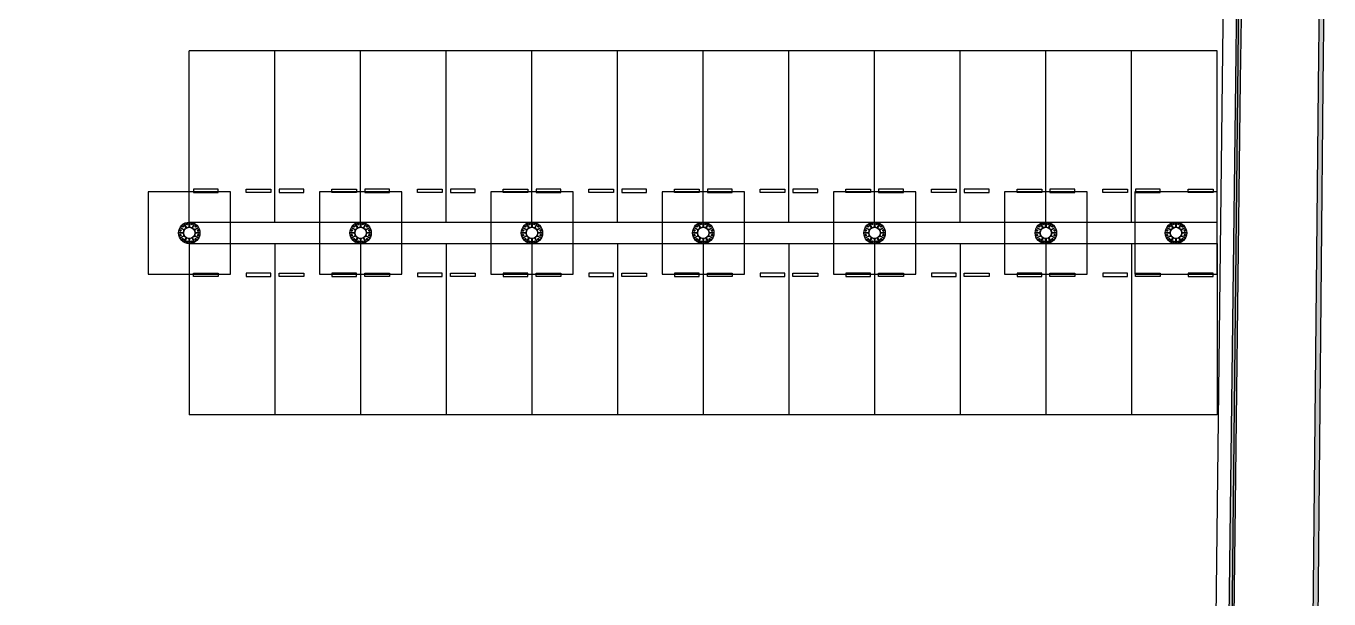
# Model space of a CAD drawing. Header units: millimetres. Extents: x 10297564 to 11610295, y -9287743 to -8409454.
# Drawn here: x 10439877 to 10479425, y -8892861 to -8875463 of the extents above; entities that cross this region are included whole.
import ezdxf

# ---------------------------------------------------------------- set-up
doc = ezdxf.new("R2010")
doc.units = ezdxf.units.MM
doc.header["$LTSCALE"] = 100
doc.layers.add('E-BACK', color=8, linetype='Continuous')

# ---------------------------------------------------------------- blocks, each defined once
blk = doc.blocks.new('ANCHOR_BOLT-PLAN-M24')
at = {"layer": 'E-BACK'}
for p, q in [((-26, 0), (26, 0)), ((-20, -4), (-18, 3)), ((0, 21), (-18, 10)), ((-18, 10), (-18, -10)), ((-13, 16), (-15, 12)), ((-13, 16), (-6, 17)), ((0, 26), (0, -26)), ((18, 10), (0, 21)), ((7, 20), (3, 19)), ((7, 20), (12, 14)), ((18, -10), (18, 10)), ((20, 4), (18, 7)), ((20, 4), (18, -3)), ((-20, -4), (-18, -7)), ((-18, -10), (0, -21)), ((-7, -20), (-12, -14)), ((-7, -20), (-3, -19)), ((0, -21), (18, -10)), ((13, -16), (6, -17)), ((13, -16), (15, -12))]:
    blk.add_line(p, q, dxfattribs=at)
for radius in [22, 12]:
    blk.add_circle((0, 0), radius, dxfattribs=at)
blk = doc.blocks.new('Arrow_Circle')
blk.add_circle((0, 0), 1)

msp = doc.modelspace()

# ---------------------------------------------------------------- hatches: boundary and pattern name
at = {"layer": 'E-BACK'}
h = msp.add_hatch(color=256, dxfattribs=at)
h.dxf.hatch_style = 1
h.paths.add_polyline_path([(10418572.2, -8914625.2), (10416959.7, -8912616.9), (10417001.9, -8912461.9), (10451613.7, -8912395.1), (10470592, -8912374.1), (10476259.3, -8906553.1), (10476399.4, -8893426), (10476594.8, -8877103.4), (10476805.5, -8860934.7), (10468592, -8853118.2), (10448878, -8853111.4), (10445253.4, -8853037.1), (10445273, -8852913), (10447039.7, -8850898.9), (10447512.2, -8850594.9), (10447809.8, -8850575.3), (10468934, -8850621.4), (10470601, -8850730.4), (10472146.4, -8851157.4), (10473722.2, -8851858.4), (10475254.8, -8852934.4), (10476987.6, -8854677.7), (10478304.7, -8856815.2), (10478993.6, -8858399.6), (10479425.1, -8860899), (10479244.2, -8877289.2), (10479083, -8893505.7), (10478929.7, -8906569.4), (10478754.5, -8908493), (10478149.5, -8910459.3), (10477095.7, -8912116), (10475634.7, -8913426.6), (10474291.3, -8914218.2), (10472878.5, -8914676.3), (10471873.1, -8914800.4), (10451463.6, -8914929.9), (10419302.2, -8914945.6), (10418810.5, -8914769)])
h.paths.add_polyline_path([(10418672.4, -8914510.5), (10417147.8, -8912611.6), (10451613.9, -8912545.1), (10470655.4, -8912524.1), (10476408.7, -8906614.7), (10476549.4, -8893427.7), (10476744.8, -8877105.2), (10476956.3, -8860871.2), (10468651.9, -8852968.2), (10448879.6, -8852961.4), (10445491, -8852891.9), (10447138.5, -8851013.6), (10447560.7, -8850742), (10447814.6, -8850725.3), (10468928.9, -8850771.4), (10470575.8, -8850879), (10472095.7, -8851299), (10473647.9, -8851989.5), (10475157.7, -8853049.6), (10476869, -8854771.2), (10478171.4, -8856884.8), (10478848.9, -8858442.8), (10479274.9, -8860911), (10479094.2, -8877287.7), (10478933.1, -8893504.1), (10478779.8, -8906561.7), (10478606.5, -8908463.8), (10478012.1, -8910395.9), (10476980.2, -8912018.1), (10475545.7, -8913305), (10474229.4, -8914080.6), (10472845.9, -8914529.2), (10471863.4, -8914650.5), (10451463.1, -8914779.9), (10419328.3, -8914795.6), (10418875.3, -8914632.8)], flags=16)

# ---------------------------------------------------------------- linework, layer by layer
for p, q in [((10476832.5, -8860880.6), (10476336.4, -8906458.5)), ((10476594.8, -8877103.4), (10476805.5, -8860934.7)), ((10476744.8, -8877105.2), (10476956.3, -8860871.2)), ((10479274.9, -8860911), (10479094.2, -8877287.7)), ((10479425.1, -8860899), (10479244.2, -8877289.2)), ((10476194.8, -8877098.4), (10476403.2, -8861104.1)), ((10475999.4, -8893421.5), (10476194.8, -8877098.4)), ((10476399.4, -8893426), (10476594.8, -8877103.4)), ((10476549.4, -8893427.7), (10476744.8, -8877105.2)), ((10479094.2, -8877287.7), (10478933.1, -8893504.1)), ((10479244.2, -8877289.2), (10479083, -8893505.7))]:
    msp.add_line(p, q, dxfattribs=at)
at = {"layer": 'E-BACK', "linetype": 'ByBlock', "ltscale": 1.8}
for p, q in [((10447431.9, -8876218.1), (10444831.9, -8876218.1)), ((10444831.9, -8881418.1), (10444831.9, -8876218.1)), ((10450031.9, -8876218.1), (10447431.9, -8876218.1)), ((10447431.9, -8881418.1), (10447431.9, -8876218.1)), ((10447431.9, -8881418.1), (10447431.9, -8876218.1)), ((10452631.9, -8876218.1), (10450031.9, -8876218.1)), ((10450031.9, -8881418.1), (10450031.9, -8876218.1)), ((10450031.9, -8881418.1), (10450031.9, -8876218.1)), ((10455231.9, -8876218.1), (10452631.9, -8876218.1)), ((10452631.9, -8881418.1), (10452631.9, -8876218.1)), ((10452631.9, -8881418.1), (10452631.9, -8876218.1)), ((10457831.9, -8876218.1), (10455231.9, -8876218.1)), ((10455231.9, -8881418.1), (10455231.9, -8876218.1)), ((10455231.9, -8881418.1), (10455231.9, -8876218.1)), ((10460431.9, -8876218.1), (10457831.9, -8876218.1)), ((10457831.9, -8881418.1), (10457831.9, -8876218.1)), ((10457831.9, -8881418.1), (10457831.9, -8876218.1)), ((10463031.9, -8876218.1), (10460431.9, -8876218.1)), ((10460431.9, -8881418.1), (10460431.9, -8876218.1)), ((10460431.9, -8881418.1), (10460431.9, -8876218.1)), ((10465631.9, -8876218.1), (10463031.9, -8876218.1)), ((10463031.9, -8881418.1), (10463031.9, -8876218.1)), ((10463031.9, -8881418.1), (10463031.9, -8876218.1)), ((10468231.9, -8876218.1), (10465631.9, -8876218.1)), ((10465631.9, -8881418.1), (10465631.9, -8876218.1)), ((10465631.9, -8881418.1), (10465631.9, -8876218.1)), ((10470831.9, -8876218.1), (10468231.9, -8876218.1)), ((10468231.9, -8881418.1), (10468231.9, -8876218.1)), ((10468231.9, -8881418.1), (10468231.9, -8876218.1)), ((10473431.9, -8876218.1), (10470831.9, -8876218.1)), ((10470831.9, -8881418.1), (10470831.9, -8876218.1)), ((10470831.9, -8881418.1), (10470831.9, -8876218.1)), ((10476031.9, -8876218.1), (10473431.9, -8876218.1)), ((10473431.9, -8881418.1), (10473431.9, -8876218.1)), ((10473431.9, -8881418.1), (10473431.9, -8876218.1)), ((10476031.9, -8881418.1), (10476031.9, -8876218.1)), ((10445706.9, -8880418.1), (10444956.9, -8880418.1)), ((10444956.9, -8880418.1), (10444956.9, -8880518.1)), ((10445706.9, -8880518.1), (10445706.9, -8880418.1)), ((10446556.9, -8880418.1), (10447306.9, -8880418.1)), ((10446556.9, -8880518.1), (10446556.9, -8880418.1)), ((10447306.9, -8880418.1), (10447306.9, -8880518.1)), ((10448306.9, -8880418.1), (10447556.9, -8880418.1)), ((10447556.9, -8880418.1), (10447556.9, -8880518.1)), ((10448306.9, -8880518.1), (10448306.9, -8880418.1)), ((10449156.9, -8880418.1), (10449906.9, -8880418.1)), ((10449156.9, -8880518.1), (10449156.9, -8880418.1)), ((10449906.9, -8880418.1), (10449906.9, -8880518.1)), ((10450906.9, -8880418.1), (10450156.9, -8880418.1)), ((10450156.9, -8880418.1), (10450156.9, -8880518.1)), ((10450906.9, -8880518.1), (10450906.9, -8880418.1)), ((10451756.9, -8880418.1), (10452506.9, -8880418.1)), ((10451756.9, -8880518.1), (10451756.9, -8880418.1)), ((10452506.9, -8880418.1), (10452506.9, -8880518.1)), ((10453506.9, -8880418.1), (10452756.9, -8880418.1)), ((10452756.9, -8880418.1), (10452756.9, -8880518.1)), ((10453506.9, -8880518.1), (10453506.9, -8880418.1)), ((10454356.9, -8880418.1), (10455106.9, -8880418.1)), ((10454356.9, -8880518.1), (10454356.9, -8880418.1)), ((10455106.9, -8880418.1), (10455106.9, -8880518.1)), ((10456106.9, -8880418.1), (10455356.9, -8880418.1)), ((10455356.9, -8880418.1), (10455356.9, -8880518.1)), ((10456106.9, -8880518.1), (10456106.9, -8880418.1)), ((10456956.9, -8880418.1), (10457706.9, -8880418.1)), ((10456956.9, -8880518.1), (10456956.9, -8880418.1)), ((10457706.9, -8880418.1), (10457706.9, -8880518.1)), ((10458706.9, -8880418.1), (10457956.9, -8880418.1)), ((10457956.9, -8880418.1), (10457956.9, -8880518.1)), ((10458706.9, -8880518.1), (10458706.9, -8880418.1)), ((10459556.9, -8880418.1), (10460306.9, -8880418.1)), ((10459556.9, -8880518.1), (10459556.9, -8880418.1)), ((10460306.9, -8880418.1), (10460306.9, -8880518.1)), ((10461306.9, -8880418.1), (10460556.9, -8880418.1)), ((10460556.9, -8880418.1), (10460556.9, -8880518.1)), ((10461306.9, -8880518.1), (10461306.9, -8880418.1)), ((10462156.9, -8880418.1), (10462906.9, -8880418.1)), ((10462156.9, -8880518.1), (10462156.9, -8880418.1)), ((10462906.9, -8880418.1), (10462906.9, -8880518.1)), ((10463906.9, -8880418.1), (10463156.9, -8880418.1)), ((10463156.9, -8880418.1), (10463156.9, -8880518.1)), ((10463906.9, -8880518.1), (10463906.9, -8880418.1)), ((10464756.9, -8880418.1), (10465506.9, -8880418.1)), ((10464756.9, -8880518.1), (10464756.9, -8880418.1)), ((10465506.9, -8880418.1), (10465506.9, -8880518.1)), ((10466506.9, -8880418.1), (10465756.9, -8880418.1)), ((10465756.9, -8880418.1), (10465756.9, -8880518.1)), ((10466506.9, -8880518.1), (10466506.9, -8880418.1)), ((10467356.9, -8880418.1), (10468106.9, -8880418.1)), ((10467356.9, -8880518.1), (10467356.9, -8880418.1)), ((10468106.9, -8880418.1), (10468106.9, -8880518.1)), ((10469106.9, -8880418.1), (10468356.9, -8880418.1)), ((10468356.9, -8880418.1), (10468356.9, -8880518.1)), ((10469106.9, -8880518.1), (10469106.9, -8880418.1)), ((10469956.9, -8880418.1), (10470706.9, -8880418.1)), ((10469956.9, -8880518.1), (10469956.9, -8880418.1)), ((10470706.9, -8880418.1), (10470706.9, -8880518.1)), ((10471706.9, -8880418.1), (10470956.9, -8880418.1)), ((10470956.9, -8880418.1), (10470956.9, -8880518.1)), ((10471706.9, -8880518.1), (10471706.9, -8880418.1)), ((10472556.9, -8880418.1), (10473306.9, -8880418.1)), ((10472556.9, -8880518.1), (10472556.9, -8880418.1)), ((10473306.9, -8880418.1), (10473306.9, -8880518.1)), ((10474306.9, -8880418.1), (10473556.9, -8880418.1)), ((10473556.9, -8880418.1), (10473556.9, -8880518.1)), ((10474306.9, -8880518.1), (10474306.9, -8880418.1)), ((10475156.9, -8880418.1), (10475906.9, -8880418.1)), ((10475156.9, -8880518.1), (10475156.9, -8880418.1)), ((10475906.9, -8880418.1), (10475906.9, -8880518.1)), ((10444956.9, -8880518.1), (10445706.9, -8880518.1)), ((10447306.9, -8880518.1), (10446556.9, -8880518.1)), ((10447556.9, -8880518.1), (10448306.9, -8880518.1)), ((10449906.9, -8880518.1), (10449156.9, -8880518.1)), ((10450156.9, -8880518.1), (10450906.9, -8880518.1)), ((10452506.9, -8880518.1), (10451756.9, -8880518.1)), ((10452756.9, -8880518.1), (10453506.9, -8880518.1)), ((10455106.9, -8880518.1), (10454356.9, -8880518.1)), ((10455356.9, -8880518.1), (10456106.9, -8880518.1)), ((10457706.9, -8880518.1), (10456956.9, -8880518.1)), ((10457956.9, -8880518.1), (10458706.9, -8880518.1)), ((10460306.9, -8880518.1), (10459556.9, -8880518.1)), ((10460556.9, -8880518.1), (10461306.9, -8880518.1)), ((10462906.9, -8880518.1), (10462156.9, -8880518.1)), ((10463156.9, -8880518.1), (10463906.9, -8880518.1)), ((10465506.9, -8880518.1), (10464756.9, -8880518.1)), ((10465756.9, -8880518.1), (10466506.9, -8880518.1)), ((10468106.9, -8880518.1), (10467356.9, -8880518.1)), ((10468356.9, -8880518.1), (10469106.9, -8880518.1)), ((10470706.9, -8880518.1), (10469956.9, -8880518.1)), ((10470956.9, -8880518.1), (10471706.9, -8880518.1)), ((10473306.9, -8880518.1), (10472556.9, -8880518.1)), ((10473556.9, -8880518.1), (10474306.9, -8880518.1)), ((10475906.9, -8880518.1), (10475156.9, -8880518.1)), ((10444831.9, -8881418.1), (10447431.9, -8881418.1)), ((10447431.9, -8881418.1), (10450031.9, -8881418.1)), ((10450031.9, -8881418.1), (10452631.9, -8881418.1)), ((10452631.9, -8881418.1), (10455231.9, -8881418.1)), ((10455231.9, -8881418.1), (10457831.9, -8881418.1)), ((10457831.9, -8881418.1), (10460431.9, -8881418.1)), ((10460431.9, -8881418.1), (10463031.9, -8881418.1)), ((10463031.9, -8881418.1), (10465631.9, -8881418.1)), ((10465631.9, -8881418.1), (10468231.9, -8881418.1)), ((10468231.9, -8881418.1), (10470831.9, -8881418.1)), ((10470831.9, -8881418.1), (10473431.9, -8881418.1)), ((10473431.9, -8881418.1), (10476031.9, -8881418.1)), ((10444831.9, -8882068.1), (10447431.9, -8882068.1)), ((10444831.9, -8882068.1), (10444831.9, -8887268.1)), ((10447431.9, -8882068.1), (10450031.9, -8882068.1)), ((10447431.9, -8882068.1), (10447431.9, -8887268.1)), ((10447431.9, -8882068.1), (10447431.9, -8887268.1)), ((10450031.9, -8882068.1), (10452631.9, -8882068.1)), ((10450031.9, -8882068.1), (10450031.9, -8887268.1)), ((10450031.9, -8882068.1), (10450031.9, -8887268.1)), ((10452631.9, -8882068.1), (10455231.9, -8882068.1)), ((10452631.9, -8882068.1), (10452631.9, -8887268.1)), ((10452631.9, -8882068.1), (10452631.9, -8887268.1)), ((10455231.9, -8882068.1), (10457831.9, -8882068.1)), ((10455231.9, -8882068.1), (10455231.9, -8887268.1)), ((10455231.9, -8882068.1), (10455231.9, -8887268.1)), ((10457831.9, -8882068.1), (10460431.9, -8882068.1)), ((10457831.9, -8882068.1), (10457831.9, -8887268.1)), ((10457831.9, -8882068.1), (10457831.9, -8887268.1)), ((10460431.9, -8882068.1), (10463031.9, -8882068.1)), ((10460431.9, -8882068.1), (10460431.9, -8887268.1)), ((10460431.9, -8882068.1), (10460431.9, -8887268.1)), ((10463031.9, -8882068.1), (10465631.9, -8882068.1)), ((10463031.9, -8882068.1), (10463031.9, -8887268.1)), ((10463031.9, -8882068.1), (10463031.9, -8887268.1)), ((10465631.9, -8882068.1), (10468231.9, -8882068.1)), ((10465631.9, -8882068.1), (10465631.9, -8887268.1)), ((10465631.9, -8882068.1), (10465631.9, -8887268.1)), ((10468231.9, -8882068.1), (10470831.9, -8882068.1)), ((10468231.9, -8882068.1), (10468231.9, -8887268.1)), ((10468231.9, -8882068.1), (10468231.9, -8887268.1)), ((10470831.9, -8882068.1), (10473431.9, -8882068.1)), ((10470831.9, -8882068.1), (10470831.9, -8887268.1)), ((10470831.9, -8882068.1), (10470831.9, -8887268.1)), ((10473431.9, -8882068.1), (10476031.9, -8882068.1)), ((10473431.9, -8882068.1), (10473431.9, -8887268.1)), ((10473431.9, -8882068.1), (10473431.9, -8887268.1)), ((10476031.9, -8882068.1), (10476031.9, -8887268.1)), ((10444956.9, -8883068.1), (10444956.9, -8882968.1)), ((10444956.9, -8882968.1), (10445706.9, -8882968.1)), ((10445706.9, -8883068.1), (10444956.9, -8883068.1)), ((10445706.9, -8882968.1), (10445706.9, -8883068.1)), ((10447306.9, -8882968.1), (10446556.9, -8882968.1)), ((10446556.9, -8882968.1), (10446556.9, -8883068.1)), ((10446556.9, -8883068.1), (10447306.9, -8883068.1)), ((10447306.9, -8883068.1), (10447306.9, -8882968.1)), ((10447556.9, -8883068.1), (10447556.9, -8882968.1)), ((10447556.9, -8882968.1), (10448306.9, -8882968.1)), ((10448306.9, -8883068.1), (10447556.9, -8883068.1)), ((10448306.9, -8882968.1), (10448306.9, -8883068.1)), ((10449906.9, -8882968.1), (10449156.9, -8882968.1)), ((10449156.9, -8882968.1), (10449156.9, -8883068.1)), ((10449156.9, -8883068.1), (10449906.9, -8883068.1)), ((10449906.9, -8883068.1), (10449906.9, -8882968.1)), ((10450156.9, -8883068.1), (10450156.9, -8882968.1)), ((10450156.9, -8882968.1), (10450906.9, -8882968.1)), ((10450906.9, -8883068.1), (10450156.9, -8883068.1)), ((10450906.9, -8882968.1), (10450906.9, -8883068.1)), ((10452506.9, -8882968.1), (10451756.9, -8882968.1)), ((10451756.9, -8882968.1), (10451756.9, -8883068.1)), ((10451756.9, -8883068.1), (10452506.9, -8883068.1)), ((10452506.9, -8883068.1), (10452506.9, -8882968.1)), ((10452756.9, -8883068.1), (10452756.9, -8882968.1)), ((10452756.9, -8882968.1), (10453506.9, -8882968.1)), ((10453506.9, -8883068.1), (10452756.9, -8883068.1)), ((10453506.9, -8882968.1), (10453506.9, -8883068.1)), ((10455106.9, -8882968.1), (10454356.9, -8882968.1)), ((10454356.9, -8882968.1), (10454356.9, -8883068.1)), ((10454356.9, -8883068.1), (10455106.9, -8883068.1)), ((10455106.9, -8883068.1), (10455106.9, -8882968.1)), ((10455356.9, -8883068.1), (10455356.9, -8882968.1)), ((10455356.9, -8882968.1), (10456106.9, -8882968.1)), ((10456106.9, -8883068.1), (10455356.9, -8883068.1)), ((10456106.9, -8882968.1), (10456106.9, -8883068.1)), ((10457706.9, -8882968.1), (10456956.9, -8882968.1)), ((10456956.9, -8882968.1), (10456956.9, -8883068.1)), ((10456956.9, -8883068.1), (10457706.9, -8883068.1)), ((10457706.9, -8883068.1), (10457706.9, -8882968.1)), ((10457956.9, -8883068.1), (10457956.9, -8882968.1)), ((10457956.9, -8882968.1), (10458706.9, -8882968.1)), ((10458706.9, -8883068.1), (10457956.9, -8883068.1)), ((10458706.9, -8882968.1), (10458706.9, -8883068.1)), ((10460306.9, -8882968.1), (10459556.9, -8882968.1)), ((10459556.9, -8882968.1), (10459556.9, -8883068.1)), ((10459556.9, -8883068.1), (10460306.9, -8883068.1)), ((10460306.9, -8883068.1), (10460306.9, -8882968.1)), ((10460556.9, -8883068.1), (10460556.9, -8882968.1)), ((10460556.9, -8882968.1), (10461306.9, -8882968.1)), ((10461306.9, -8883068.1), (10460556.9, -8883068.1)), ((10461306.9, -8882968.1), (10461306.9, -8883068.1)), ((10462906.9, -8882968.1), (10462156.9, -8882968.1)), ((10462156.9, -8882968.1), (10462156.9, -8883068.1)), ((10462156.9, -8883068.1), (10462906.9, -8883068.1)), ((10462906.9, -8883068.1), (10462906.9, -8882968.1)), ((10463156.9, -8883068.1), (10463156.9, -8882968.1)), ((10463156.9, -8882968.1), (10463906.9, -8882968.1)), ((10463906.9, -8883068.1), (10463156.9, -8883068.1)), ((10463906.9, -8882968.1), (10463906.9, -8883068.1)), ((10465506.9, -8882968.1), (10464756.9, -8882968.1)), ((10464756.9, -8882968.1), (10464756.9, -8883068.1)), ((10464756.9, -8883068.1), (10465506.9, -8883068.1)), ((10465506.9, -8883068.1), (10465506.9, -8882968.1)), ((10465756.9, -8883068.1), (10465756.9, -8882968.1)), ((10465756.9, -8882968.1), (10466506.9, -8882968.1)), ((10466506.9, -8883068.1), (10465756.9, -8883068.1)), ((10466506.9, -8882968.1), (10466506.9, -8883068.1)), ((10468106.9, -8882968.1), (10467356.9, -8882968.1)), ((10467356.9, -8882968.1), (10467356.9, -8883068.1)), ((10467356.9, -8883068.1), (10468106.9, -8883068.1)), ((10468106.9, -8883068.1), (10468106.9, -8882968.1)), ((10468356.9, -8883068.1), (10468356.9, -8882968.1)), ((10468356.9, -8882968.1), (10469106.9, -8882968.1)), ((10469106.9, -8883068.1), (10468356.9, -8883068.1)), ((10469106.9, -8882968.1), (10469106.9, -8883068.1)), ((10470706.9, -8882968.1), (10469956.9, -8882968.1)), ((10469956.9, -8882968.1), (10469956.9, -8883068.1)), ((10469956.9, -8883068.1), (10470706.9, -8883068.1)), ((10470706.9, -8883068.1), (10470706.9, -8882968.1)), ((10470956.9, -8883068.1), (10470956.9, -8882968.1)), ((10470956.9, -8882968.1), (10471706.9, -8882968.1)), ((10471706.9, -8883068.1), (10470956.9, -8883068.1)), ((10471706.9, -8882968.1), (10471706.9, -8883068.1)), ((10473306.9, -8882968.1), (10472556.9, -8882968.1)), ((10472556.9, -8882968.1), (10472556.9, -8883068.1)), ((10472556.9, -8883068.1), (10473306.9, -8883068.1)), ((10473306.9, -8883068.1), (10473306.9, -8882968.1)), ((10473556.9, -8883068.1), (10473556.9, -8882968.1)), ((10473556.9, -8882968.1), (10474306.9, -8882968.1)), ((10474306.9, -8883068.1), (10473556.9, -8883068.1)), ((10474306.9, -8882968.1), (10474306.9, -8883068.1)), ((10475906.9, -8882968.1), (10475156.9, -8882968.1)), ((10475156.9, -8882968.1), (10475156.9, -8883068.1)), ((10475156.9, -8883068.1), (10475906.9, -8883068.1)), ((10475906.9, -8883068.1), (10475906.9, -8882968.1)), ((10447431.9, -8887268.1), (10444831.9, -8887268.1)), ((10450031.9, -8887268.1), (10447431.9, -8887268.1)), ((10452631.9, -8887268.1), (10450031.9, -8887268.1)), ((10455231.9, -8887268.1), (10452631.9, -8887268.1)), ((10457831.9, -8887268.1), (10455231.9, -8887268.1)), ((10460431.9, -8887268.1), (10457831.9, -8887268.1)), ((10463031.9, -8887268.1), (10460431.9, -8887268.1)), ((10465631.9, -8887268.1), (10463031.9, -8887268.1)), ((10468231.9, -8887268.1), (10465631.9, -8887268.1)), ((10470831.9, -8887268.1), (10468231.9, -8887268.1)), ((10473431.9, -8887268.1), (10470831.9, -8887268.1)), ((10476031.9, -8887268.1), (10473431.9, -8887268.1))]:
    msp.add_line(p, q, dxfattribs=at)
at = {"layer": 'E-BACK'}
for points in [[(10443581.9, -8882993.1), (10446081.9, -8882993.1), (10446081.9, -8880493.1), (10443581.9, -8880493.1)], [(10448781.9, -8882993.1), (10451281.9, -8882993.1), (10451281.9, -8880493.1), (10448781.9, -8880493.1)], [(10453981.9, -8882993.1), (10456481.9, -8882993.1), (10456481.9, -8880493.1), (10453981.9, -8880493.1)], [(10459181.9, -8882993.1), (10461681.9, -8882993.1), (10461681.9, -8880493.1), (10459181.9, -8880493.1)], [(10464381.9, -8882993.1), (10466881.9, -8882993.1), (10466881.9, -8880493.1), (10464381.9, -8880493.1)], [(10469581.9, -8882993.1), (10472081.9, -8882993.1), (10472081.9, -8880493.1), (10469581.9, -8880493.1)], [(10473531.9, -8882993.1), (10476031.9, -8882993.1), (10476031.9, -8880493.1), (10473531.9, -8880493.1)]]:
    msp.add_lwpolyline(points, close=True, dxfattribs=at)
for points in [[(10444680.9, -8881649), (10444674.9, -8881659.4), (10444556.1, -8881590.8), (10444562.1, -8881580.4), (10444680.9, -8881649)], [(10444748.2, -8881586.1), (10444737.8, -8881592.1), (10444669.2, -8881473.3), (10444679.6, -8881467.3), (10444748.2, -8881586.1)], [(10444837.9, -8881565.3), (10444825.9, -8881565.3), (10444825.9, -8881428.1), (10444837.9, -8881428.1), (10444837.9, -8881565.3)], [(10444926, -8881592.1), (10444915.6, -8881586.1), (10444984.2, -8881467.3), (10444994.6, -8881473.3), (10444926, -8881592.1)], [(10444988.9, -8881659.4), (10444982.9, -8881649), (10445101.7, -8881580.4), (10445107.7, -8881590.8), (10444988.9, -8881659.4)], [(10449880.9, -8881649), (10449874.9, -8881659.4), (10449756.1, -8881590.8), (10449762.1, -8881580.4), (10449880.9, -8881649)], [(10449948.2, -8881586.1), (10449937.8, -8881592.1), (10449869.2, -8881473.3), (10449879.6, -8881467.3), (10449948.2, -8881586.1)], [(10450037.9, -8881565.3), (10450025.9, -8881565.3), (10450025.9, -8881428.1), (10450037.9, -8881428.1), (10450037.9, -8881565.3)], [(10450126, -8881592.1), (10450115.6, -8881586.1), (10450184.2, -8881467.3), (10450194.6, -8881473.3), (10450126, -8881592.1)], [(10450188.9, -8881659.4), (10450182.9, -8881649), (10450301.7, -8881580.4), (10450307.7, -8881590.8), (10450188.9, -8881659.4)], [(10455080.9, -8881649), (10455074.9, -8881659.4), (10454956.1, -8881590.8), (10454962.1, -8881580.4), (10455080.9, -8881649)], [(10455148.2, -8881586.1), (10455137.8, -8881592.1), (10455069.2, -8881473.3), (10455079.6, -8881467.3), (10455148.2, -8881586.1)], [(10455237.9, -8881565.3), (10455225.9, -8881565.3), (10455225.9, -8881428.1), (10455237.9, -8881428.1), (10455237.9, -8881565.3)], [(10455326, -8881592.1), (10455315.6, -8881586.1), (10455384.2, -8881467.3), (10455394.6, -8881473.3), (10455326, -8881592.1)], [(10455388.9, -8881659.4), (10455382.9, -8881649), (10455501.7, -8881580.4), (10455507.7, -8881590.8), (10455388.9, -8881659.4)], [(10460280.9, -8881649), (10460274.9, -8881659.4), (10460156.1, -8881590.8), (10460162.1, -8881580.4), (10460280.9, -8881649)], [(10460348.2, -8881586.1), (10460337.8, -8881592.1), (10460269.2, -8881473.3), (10460279.6, -8881467.3), (10460348.2, -8881586.1)], [(10460437.9, -8881565.3), (10460425.9, -8881565.3), (10460425.9, -8881428.1), (10460437.9, -8881428.1), (10460437.9, -8881565.3)], [(10460526, -8881592.1), (10460515.6, -8881586.1), (10460584.2, -8881467.3), (10460594.6, -8881473.3), (10460526, -8881592.1)], [(10460588.9, -8881659.4), (10460582.9, -8881649), (10460701.7, -8881580.4), (10460707.7, -8881590.8), (10460588.9, -8881659.4)], [(10465480.9, -8881649), (10465474.9, -8881659.4), (10465356.1, -8881590.8), (10465362.1, -8881580.4), (10465480.9, -8881649)], [(10465548.2, -8881586.1), (10465537.8, -8881592.1), (10465469.2, -8881473.3), (10465479.6, -8881467.3), (10465548.2, -8881586.1)], [(10465637.9, -8881565.3), (10465625.9, -8881565.3), (10465625.9, -8881428.1), (10465637.9, -8881428.1), (10465637.9, -8881565.3)], [(10465726, -8881592.1), (10465715.6, -8881586.1), (10465784.2, -8881467.3), (10465794.6, -8881473.3), (10465726, -8881592.1)], [(10465788.9, -8881659.4), (10465782.9, -8881649), (10465901.7, -8881580.4), (10465907.7, -8881590.8), (10465788.9, -8881659.4)], [(10470680.9, -8881649), (10470674.9, -8881659.4), (10470556.1, -8881590.8), (10470562.1, -8881580.4), (10470680.9, -8881649)], [(10470748.2, -8881586.1), (10470737.8, -8881592.1), (10470669.2, -8881473.3), (10470679.6, -8881467.3), (10470748.2, -8881586.1)], [(10470837.9, -8881565.3), (10470825.9, -8881565.3), (10470825.9, -8881428.1), (10470837.9, -8881428.1), (10470837.9, -8881565.3)], [(10470926, -8881592.1), (10470915.6, -8881586.1), (10470984.2, -8881467.3), (10470994.6, -8881473.3), (10470926, -8881592.1)], [(10470988.9, -8881659.4), (10470982.9, -8881649), (10471101.7, -8881580.4), (10471107.7, -8881590.8), (10470988.9, -8881659.4)], [(10474630.9, -8881649), (10474624.9, -8881659.4), (10474506.1, -8881590.8), (10474512.1, -8881580.4), (10474630.9, -8881649)], [(10474698.2, -8881586.1), (10474687.8, -8881592.1), (10474619.2, -8881473.3), (10474629.6, -8881467.3), (10474698.2, -8881586.1)], [(10474787.9, -8881565.3), (10474775.9, -8881565.3), (10474775.9, -8881428.1), (10474787.9, -8881428.1), (10474787.9, -8881565.3)], [(10474876, -8881592.1), (10474865.6, -8881586.1), (10474934.2, -8881467.3), (10474944.6, -8881473.3), (10474876, -8881592.1)], [(10474938.9, -8881659.4), (10474932.9, -8881649), (10475051.7, -8881580.4), (10475057.7, -8881590.8), (10474938.9, -8881659.4)], [(10444654.1, -8881737.1), (10444654.1, -8881749.1), (10444516.9, -8881749.1), (10444516.9, -8881737.1), (10444654.1, -8881737.1)], [(10444674.9, -8881826.8), (10444680.9, -8881837.2), (10444562.1, -8881905.8), (10444556.1, -8881895.4), (10444674.9, -8881826.8)], [(10444737.8, -8881894.1), (10444748.2, -8881900.1), (10444679.6, -8882018.9), (10444669.2, -8882012.9), (10444737.8, -8881894.1)], [(10444825.9, -8881920.9), (10444837.9, -8881920.9), (10444837.9, -8882058.1), (10444825.9, -8882058.1), (10444825.9, -8881920.9)], [(10444915.6, -8881900.1), (10444926, -8881894.1), (10444994.6, -8882012.9), (10444984.2, -8882018.9), (10444915.6, -8881900.1)], [(10444982.9, -8881837.2), (10444988.9, -8881826.8), (10445107.7, -8881895.4), (10445101.7, -8881905.8), (10444982.9, -8881837.2)], [(10445009.7, -8881749.1), (10445009.7, -8881737.1), (10445146.9, -8881737.1), (10445146.9, -8881749.1), (10445009.7, -8881749.1)], [(10449854.1, -8881737.1), (10449854.1, -8881749.1), (10449716.9, -8881749.1), (10449716.9, -8881737.1), (10449854.1, -8881737.1)], [(10449874.9, -8881826.8), (10449880.9, -8881837.2), (10449762.1, -8881905.8), (10449756.1, -8881895.4), (10449874.9, -8881826.8)], [(10449937.8, -8881894.1), (10449948.2, -8881900.1), (10449879.6, -8882018.9), (10449869.2, -8882012.9), (10449937.8, -8881894.1)], [(10450025.9, -8881920.9), (10450037.9, -8881920.9), (10450037.9, -8882058.1), (10450025.9, -8882058.1), (10450025.9, -8881920.9)], [(10450115.6, -8881900.1), (10450126, -8881894.1), (10450194.6, -8882012.9), (10450184.2, -8882018.9), (10450115.6, -8881900.1)], [(10450182.9, -8881837.2), (10450188.9, -8881826.8), (10450307.7, -8881895.4), (10450301.7, -8881905.8), (10450182.9, -8881837.2)], [(10450209.7, -8881749.1), (10450209.7, -8881737.1), (10450346.9, -8881737.1), (10450346.9, -8881749.1), (10450209.7, -8881749.1)], [(10455054.1, -8881737.1), (10455054.1, -8881749.1), (10454916.9, -8881749.1), (10454916.9, -8881737.1), (10455054.1, -8881737.1)], [(10455074.9, -8881826.8), (10455080.9, -8881837.2), (10454962.1, -8881905.8), (10454956.1, -8881895.4), (10455074.9, -8881826.8)], [(10455137.8, -8881894.1), (10455148.2, -8881900.1), (10455079.6, -8882018.9), (10455069.2, -8882012.9), (10455137.8, -8881894.1)], [(10455225.9, -8881920.9), (10455237.9, -8881920.9), (10455237.9, -8882058.1), (10455225.9, -8882058.1), (10455225.9, -8881920.9)], [(10455315.6, -8881900.1), (10455326, -8881894.1), (10455394.6, -8882012.9), (10455384.2, -8882018.9), (10455315.6, -8881900.1)], [(10455382.9, -8881837.2), (10455388.9, -8881826.8), (10455507.7, -8881895.4), (10455501.7, -8881905.8), (10455382.9, -8881837.2)], [(10455409.7, -8881749.1), (10455409.7, -8881737.1), (10455546.9, -8881737.1), (10455546.9, -8881749.1), (10455409.7, -8881749.1)], [(10460254.1, -8881737.1), (10460254.1, -8881749.1), (10460116.9, -8881749.1), (10460116.9, -8881737.1), (10460254.1, -8881737.1)], [(10460274.9, -8881826.8), (10460280.9, -8881837.2), (10460162.1, -8881905.8), (10460156.1, -8881895.4), (10460274.9, -8881826.8)], [(10460337.8, -8881894.1), (10460348.2, -8881900.1), (10460279.6, -8882018.9), (10460269.2, -8882012.9), (10460337.8, -8881894.1)], [(10460425.9, -8881920.9), (10460437.9, -8881920.9), (10460437.9, -8882058.1), (10460425.9, -8882058.1), (10460425.9, -8881920.9)], [(10460515.6, -8881900.1), (10460526, -8881894.1), (10460594.6, -8882012.9), (10460584.2, -8882018.9), (10460515.6, -8881900.1)], [(10460582.9, -8881837.2), (10460588.9, -8881826.8), (10460707.7, -8881895.4), (10460701.7, -8881905.8), (10460582.9, -8881837.2)], [(10460609.7, -8881749.1), (10460609.7, -8881737.1), (10460746.9, -8881737.1), (10460746.9, -8881749.1), (10460609.7, -8881749.1)], [(10465454.1, -8881737.1), (10465454.1, -8881749.1), (10465316.9, -8881749.1), (10465316.9, -8881737.1), (10465454.1, -8881737.1)], [(10465474.9, -8881826.8), (10465480.9, -8881837.2), (10465362.1, -8881905.8), (10465356.1, -8881895.4), (10465474.9, -8881826.8)], [(10465537.8, -8881894.1), (10465548.2, -8881900.1), (10465479.6, -8882018.9), (10465469.2, -8882012.9), (10465537.8, -8881894.1)], [(10465625.9, -8881920.9), (10465637.9, -8881920.9), (10465637.9, -8882058.1), (10465625.9, -8882058.1), (10465625.9, -8881920.9)], [(10465715.6, -8881900.1), (10465726, -8881894.1), (10465794.6, -8882012.9), (10465784.2, -8882018.9), (10465715.6, -8881900.1)], [(10465782.9, -8881837.2), (10465788.9, -8881826.8), (10465907.7, -8881895.4), (10465901.7, -8881905.8), (10465782.9, -8881837.2)], [(10465809.7, -8881749.1), (10465809.7, -8881737.1), (10465946.9, -8881737.1), (10465946.9, -8881749.1), (10465809.7, -8881749.1)], [(10470654.1, -8881737.1), (10470654.1, -8881749.1), (10470516.9, -8881749.1), (10470516.9, -8881737.1), (10470654.1, -8881737.1)], [(10470674.9, -8881826.8), (10470680.9, -8881837.2), (10470562.1, -8881905.8), (10470556.1, -8881895.4), (10470674.9, -8881826.8)], [(10470737.8, -8881894.1), (10470748.2, -8881900.1), (10470679.6, -8882018.9), (10470669.2, -8882012.9), (10470737.8, -8881894.1)], [(10470825.9, -8881920.9), (10470837.9, -8881920.9), (10470837.9, -8882058.1), (10470825.9, -8882058.1), (10470825.9, -8881920.9)], [(10470915.6, -8881900.1), (10470926, -8881894.1), (10470994.6, -8882012.9), (10470984.2, -8882018.9), (10470915.6, -8881900.1)], [(10470982.9, -8881837.2), (10470988.9, -8881826.8), (10471107.7, -8881895.4), (10471101.7, -8881905.8), (10470982.9, -8881837.2)], [(10471009.7, -8881749.1), (10471009.7, -8881737.1), (10471146.9, -8881737.1), (10471146.9, -8881749.1), (10471009.7, -8881749.1)], [(10474604.1, -8881737.1), (10474604.1, -8881749.1), (10474466.9, -8881749.1), (10474466.9, -8881737.1), (10474604.1, -8881737.1)], [(10474624.9, -8881826.8), (10474630.9, -8881837.2), (10474512.1, -8881905.8), (10474506.1, -8881895.4), (10474624.9, -8881826.8)], [(10474687.8, -8881894.1), (10474698.2, -8881900.1), (10474629.6, -8882018.9), (10474619.2, -8882012.9), (10474687.8, -8881894.1)], [(10474775.9, -8881920.9), (10474787.9, -8881920.9), (10474787.9, -8882058.1), (10474775.9, -8882058.1), (10474775.9, -8881920.9)], [(10474865.6, -8881900.1), (10474876, -8881894.1), (10474944.6, -8882012.9), (10474934.2, -8882018.9), (10474865.6, -8881900.1)], [(10474932.9, -8881837.2), (10474938.9, -8881826.8), (10475057.7, -8881895.4), (10475051.7, -8881905.8), (10474932.9, -8881837.2)], [(10474959.7, -8881749.1), (10474959.7, -8881737.1), (10475096.9, -8881737.1), (10475096.9, -8881749.1), (10474959.7, -8881749.1)]]:
    msp.add_lwpolyline(points, dxfattribs=at)
for centre, radius in [((10444831.9, -8881743.1), 325), ((10444831.9, -8881743.1), 177.8), ((10444831.9, -8881743.1), 169.8), ((10450031.9, -8881743.1), 325), ((10450031.9, -8881743.1), 177.8), ((10450031.9, -8881743.1), 169.8), ((10455231.9, -8881743.1), 325), ((10455231.9, -8881743.1), 177.8), ((10455231.9, -8881743.1), 169.8), ((10460431.9, -8881743.1), 325), ((10460431.9, -8881743.1), 177.8), ((10460431.9, -8881743.1), 169.8), ((10465631.9, -8881743.1), 325), ((10465631.9, -8881743.1), 177.8), ((10465631.9, -8881743.1), 169.8), ((10470831.9, -8881743.1), 325), ((10470831.9, -8881743.1), 177.8), ((10470831.9, -8881743.1), 169.8), ((10474781.9, -8881743.1), 325), ((10474781.9, -8881743.1), 177.8), ((10474781.9, -8881743.1), 169.8)]:
    msp.add_circle(centre, radius, dxfattribs=at)

# ---------------------------------------------------------------- block references
for p in [(10444561.4, -8881670.6), (10444633.9, -8881545.1), (10444759.4, -8881472.6), (10444904.3, -8881472.6), (10445029.9, -8881545.1), (10445102.3, -8881670.6), (10449761.4, -8881670.6), (10449833.9, -8881545.1), (10449959.4, -8881472.6), (10450104.3, -8881472.6), (10450229.9, -8881545.1), (10450302.3, -8881670.6), (10454961.4, -8881670.6), (10455033.9, -8881545.1), (10455159.4, -8881472.6), (10455304.3, -8881472.6), (10455429.9, -8881545.1), (10455502.3, -8881670.6), (10460161.4, -8881670.6), (10460233.9, -8881545.1), (10460359.4, -8881472.6), (10460504.3, -8881472.6), (10460629.9, -8881545.1), (10460702.3, -8881670.6), (10465361.4, -8881670.6), (10465433.9, -8881545.1), (10465559.4, -8881472.6), (10465704.3, -8881472.6), (10465829.9, -8881545.1), (10465902.3, -8881670.6), (10470561.4, -8881670.6), (10470633.9, -8881545.1), (10470759.4, -8881472.6), (10470904.3, -8881472.6), (10471029.9, -8881545.1), (10471102.3, -8881670.6), (10474511.4, -8881670.6), (10474583.9, -8881545.1), (10474709.4, -8881472.6), (10474854.3, -8881472.6), (10474979.9, -8881545.1), (10475052.3, -8881670.6), (10444561.4, -8881815.6), (10444633.9, -8881941.1), (10444759.4, -8882013.6), (10444904.3, -8882013.6), (10445029.9, -8881941.1), (10445102.3, -8881815.6), (10449761.4, -8881815.6), (10449833.9, -8881941.1), (10449959.4, -8882013.6), (10450104.3, -8882013.6), (10450229.9, -8881941.1), (10450302.3, -8881815.6), (10454961.4, -8881815.6), (10455033.9, -8881941.1), (10455159.4, -8882013.6), (10455304.3, -8882013.6), (10455429.9, -8881941.1), (10455502.3, -8881815.6), (10460161.4, -8881815.6), (10460233.9, -8881941.1), (10460359.4, -8882013.6), (10460504.3, -8882013.6), (10460629.9, -8881941.1), (10460702.3, -8881815.6), (10465361.4, -8881815.6), (10465433.9, -8881941.1), (10465559.4, -8882013.6), (10465704.3, -8882013.6), (10465829.9, -8881941.1), (10465902.3, -8881815.6), (10470561.4, -8881815.6), (10470633.9, -8881941.1), (10470759.4, -8882013.6), (10470904.3, -8882013.6), (10471029.9, -8881941.1), (10471102.3, -8881815.6), (10474511.4, -8881815.6), (10474583.9, -8881941.1), (10474709.4, -8882013.6), (10474854.3, -8882013.6), (10474979.9, -8881941.1), (10475052.3, -8881815.6)]:
    msp.add_blockref('ANCHOR_BOLT-PLAN-M24', p, dxfattribs=at)
at = {"layer": 'E-BACK', "xscale": 6, "yscale": 6}
for p in [(10444904.3, -8882013.6), (10450104.3, -8882013.6), (10455304.3, -8882013.6), (10460504.3, -8882013.6), (10465704.3, -8882013.6), (10470904.3, -8882013.6), (10474854.3, -8882013.6)]:
    msp.add_blockref('Arrow_Circle', p, dxfattribs=at)

doc.saveas('drawing.dxf')
